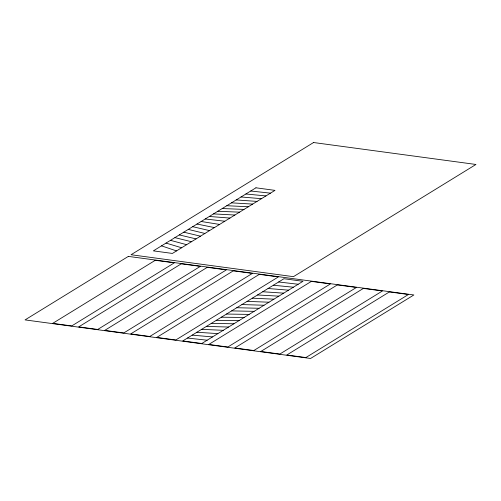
<?xml version="1.0" encoding="UTF-8"?>
<svg xmlns="http://www.w3.org/2000/svg" width="501" height="501" viewBox="0 0 501 501"><rect width="100%" height="100%" fill="white"/><g stroke="black" fill="none" stroke-linecap="round" stroke-linejoin="round"><path stroke-width="0.75" d="M196.899 332.244L283.948 278.725L302.986 281.299L201.797 343.504L182.759 340.937L196.899 332.244L217.879 333.616M221.354 317.202L244.15 317.477M216.25 320.333L239.102 320.59M226.49 314.052L249.147 314.403M211.228 323.414L233.929 323.778M231.637 310.889L254.113 311.34M236.779 307.72L259.073 308.29M206.362 326.408L228.619 327.034M241.933 304.558L264.033 305.247M247.093 301.377L268.987 302.203M222.231 208.535L244.006 209.412M217.791 211.259L239.553 212.155M252.279 298.189L273.922 299.172M201.609 329.332L223.252 330.322M226.796 205.723L248.346 206.75M213.489 213.902L234.875 215.029M257.501 294.983L278.838 296.147M231.468 202.849L252.667 204.089M262.756 291.751L283.716 293.148M236.221 199.93L257.044 201.402M209.318 216.47L229.934 218.067M268.048 288.501L288.563 290.167M241.031 196.974L261.472 198.678M192.19 335.144L212.512 336.916M245.872 193.993L265.95 195.922M273.352 285.244L293.379 287.205M250.738 191.006L270.459 193.154M187.474 338.043L207.151 340.204M205.235 218.981L224.799 221.223M278.65 281.982L298.176 284.249M201.151 221.486L219.582 224.429M196.999 224.041L214.447 227.592M192.703 226.684L209.531 230.61M179.308 234.919L196.06 238.896M183.779 232.17L200.475 236.178M188.276 229.408L204.896 233.46M174.893 237.631L191.457 241.72M170.484 240.342L186.635 244.688M166.025 243.085L181.625 247.77M161.51 245.859L176.521 250.907M128.35 256.393L25.05 319.901L310.57 358.472L413.87 294.964L128.35 256.393M313.557 142.528L131.043 254.733L293.436 276.671L475.95 164.466L313.557 142.528M255.955 187.8L153.369 250.863L172.407 253.437L274.986 190.374L255.955 187.8M155.272 260.301L52.693 323.364L71.731 325.938L174.304 262.868L155.272 260.301M181.287 263.814L78.701 326.877L97.739 329.451L200.319 266.388L181.287 263.814M207.301 267.327L104.722 330.391L123.76 332.965L226.333 269.901L207.301 267.327M233.316 270.841L130.73 333.904L149.768 336.478L252.347 273.414L233.316 270.841M259.33 274.354L156.75 337.417L175.788 339.991L278.362 276.928L259.33 274.354M311.359 281.387L208.779 344.45L227.817 347.018L330.391 283.954L311.359 281.387M337.373 284.9L234.787 347.963L253.825 350.531L356.405 287.468L337.373 284.9M363.382 288.413L260.808 351.477L279.846 354.05L382.42 290.981L363.382 288.413M389.396 291.926L286.816 354.99L305.854 357.564L408.434 294.5L389.396 291.926"/></g></svg>
